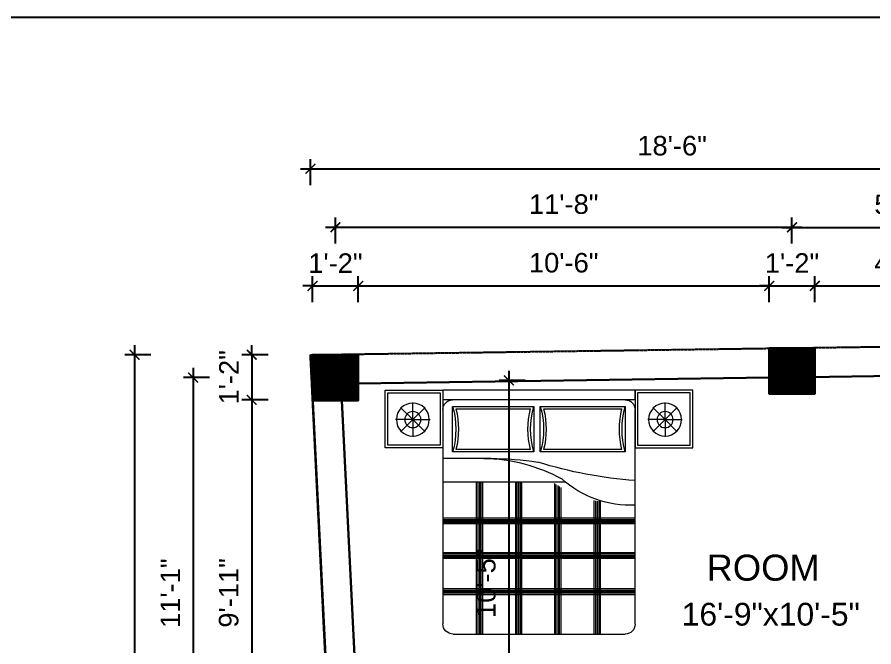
# Model space of a CAD drawing. Header units: inches. Extents: x -6683 to 26091, y -5972 to 4741.
# Drawn here: x 20282.5 to 20545.5, y -2812.1 to -2618.6 of the extents above; entities that cross this region are included whole.
import ezdxf

# ---------------------------------------------------------------- set-up
doc = ezdxf.new("R2010")
doc.units = ezdxf.units.IN
doc.header["$MEASUREMENT"] = 0
doc.linetypes.add('HIDDEN', pattern=[0.375, 0.25, -0.125])
for name, color, linetype, lineweight in [('A-FURN', 9, 'Continuous', 5), ('Dimension-0.13', 114, 'Continuous', 13), ('Door', 205, 'Continuous', 13), ('hatch-.09', 8, 'Continuous', 9), ('Label', 7, 'Continuous', 13), ('Text', 7, 'Continuous', 13), ('WALL', 12, 'Continuous', 30)]:
    doc.layers.add(name, color=color, linetype=linetype, lineweight=lineweight)
doc.layers.add('furniture', color=253, linetype='Continuous')
doc.styles.add('arial 1000', font='arial.ttf')
doc.styles.add('dim', font='arial.ttf', dxfattribs={"height": 7})
doc.styles.get("Standard").update_dxf_attribs({"font": 'arial.ttf'})
doc.dimstyles.new("1-8'", dxfattribs={"dimtxt": 6, "dimasz": 3, "dimexe": 3, "dimexo": 6, "dimgap": 4, "dimtad": 1, "dimdec": 0, "dimzin": 0, "dimdsep": 46, "dimlunit": 4, "dimtxsty": 'arial 1000', "dimblk": 'ARCHTICK', "dimcen": 8, "dimdle": 3, "dimclrt": 7, "dimazin": 0, "dimtfac": 1, "dimtdec": 0, "dimtix": 1, "dimtmove": 2, "dimatfit": 3, "dimfxl": 5, "dimfxlon": 1, "dimarcsym": 0})

# ---------------------------------------------------------------- blocks, each defined once
blk = doc.blocks.new('A$C3AED30AC')
at = {"layer": 'A-FURN', "color": 147, "linetype": 'ByBlock'}
for p, q in [((0, 1532.2), (0, 1982.2)), ((0, 1982.2), (450, 1982.2)), ((450, 1982.2), (1949.6, 1982.2)), ((450, 1982.2), (450, 1532.2)), ((450, 1906), (450, 1982.2)), ((1949.6, 1982.2), (1949.6, 1532.2)), ((2399.6, 1982.2), (1949.6, 1982.2)), ((2399.6, 1532.2), (2399.6, 1982.2)), ((450, 1906), (1949.6, 1906)), ((450, 155.2), (450, 1829.8)), ((1949.6, 1829.8), (1949.6, 159)), ((450, 1532.2), (0, 1532.2)), ((1949.6, 1532.2), (2399.6, 1532.2)), ((1869.6, 79), (526.2, 79))]:
    blk.add_line(p, q, dxfattribs=at)
at = {"layer": 'A-FURN', "color": 8}
for p, q in [((20, 1552.2), (20, 1962.2)), ((20, 1962.2), (430, 1962.2)), ((430, 1962.2), (430, 1552.2)), ((1969.6, 1962.2), (1969.6, 1552.2)), ((2379.6, 1962.2), (1969.6, 1962.2)), ((2379.6, 1552.2), (2379.6, 1962.2)), ((430, 1552.2), (20, 1552.2)), ((1969.6, 1552.2), (2379.6, 1552.2))]:
    blk.add_line(p, q, dxfattribs=at)
at = {"layer": 'A-FURN', "color": 5, "linetype": 'ByBlock'}
for p, q in [((216, 1752.2), (216, 1886.6)), ((2183.6, 1752.2), (2183.6, 1886.6)), ((216, 1752.2), (121, 1847.2)), ((216, 1752.2), (311.1, 1847.2)), ((526.2, 1855.2), (526.2, 1499.6)), ((1189.3, 1855.2), (526.2, 1855.2)), ((1189.3, 1499.6), (1189.3, 1855.2)), ((1873.4, 1855.2), (1240.1, 1855.2)), ((1240.1, 1855.2), (1240.1, 1499.6)), ((1873.4, 1499.6), (1873.4, 1855.2)), ((2183.6, 1752.2), (2088.5, 1847.2)), ((2183.6, 1752.2), (2278.6, 1847.2)), ((216, 1752.2), (81.7, 1752.2)), ((216, 1752.2), (121, 1657.2)), ((216, 1752.2), (216, 1752.2)), ((216, 1752.2), (216, 1752.2)), ((216, 1752.2), (216, 1752.2)), ((216, 1752.2), (350.4, 1752.2)), ((216, 1752.2), (216, 1617.8)), ((216, 1752.2), (311.1, 1657.2)), ((2183.6, 1752.2), (2049.2, 1752.2)), ((2183.6, 1752.2), (2088.5, 1657.2)), ((2183.6, 1752.2), (2317.9, 1752.2)), ((2183.6, 1752.2), (2183.6, 1752.2)), ((2183.6, 1752.2), (2183.6, 1752.2)), ((2183.6, 1752.2), (2183.6, 1752.2)), ((2183.6, 1752.2), (2278.6, 1657.2)), ((2183.6, 1752.2), (2183.6, 1617.8)), ((526.2, 1499.6), (1189.3, 1499.6)), ((1240.1, 1499.6), (1873.4, 1499.6)), ((1573.7, 1448.8), (1949.6, 1448.8)), ((996, 1263.6), (1949.6, 1263.6))]:
    blk.add_line(p, q, dxfattribs=at)
at = {"layer": 'A-FURN', "color": 9}
for p, q in [((1163.2, 1835.2), (552.3, 1835.2)), ((1847.3, 1835.2), (1266.2, 1835.2)), ((552.3, 1519.6), (1163.2, 1519.6)), ((1266.2, 1519.6), (1847.3, 1519.6))]:
    blk.add_line(p, q, dxfattribs=at)
at = {"layer": 'A-FURN', "color": 8, "linetype": 'Continuous'}
for p, q in [((1029.9, 1223.1), (1029.9, 79)), ((1041.9, 1230), (1041.9, 79)), ((1053.9, 1237.2), (1053.9, 79)), ((1067, 1245.2), (1067, 79)), ((1079, 1252.8), (1079, 79)), ((1335, 1263.6), (1335, 79)), ((1347, 1263.6), (1347, 79)), ((1359, 1263.6), (1359, 79)), ((1372.1, 1263.6), (1372.1, 79)), ((1384.1, 1263.6), (1384.1, 79)), ((1639.9, 1263.6), (1639.9, 79)), ((1651.9, 1263.6), (1651.9, 79)), ((1663.9, 1263.6), (1663.9, 79)), ((1676.9, 1263.6), (1676.9, 79)), ((1688.9, 1263.6), (1688.9, 79)), ((722, 1114.6), (722, 79)), ((734, 1114.6), (734, 79)), ((746, 1114.6), (746, 79)), ((759.1, 1117.1), (759.1, 79)), ((771.1, 1120.2), (771.1, 79)), ((450, 983.2), (1949.6, 983.2)), ((450, 971.2), (1949.6, 971.2)), ((450, 959.2), (1949.6, 959.2)), ((450, 949.8), (1949.6, 949.8)), ((450, 937.8), (1949.6, 937.8)), ((450, 713), (1949.6, 713)), ((450, 701), (1949.6, 701)), ((450, 689), (1949.6, 689)), ((450, 679.6), (1949.6, 679.6)), ((450, 667.6), (1949.6, 667.6)), ((450, 431.1), (1949.6, 431.1)), ((450, 419.1), (1949.6, 419.1)), ((450, 407.1), (1949.6, 407.1)), ((450, 397.7), (1949.6, 397.7)), ((450, 385.7), (1949.6, 385.7))]:
    blk.add_line(p, q, dxfattribs=at)
at = {"layer": 'A-FURN', "color": 5, "linetype": 'ByBlock'}
for centre, radius in [((216, 1752.2), 128.5), ((2183.6, 1752.2), 128.5), ((216, 1752.2), 62.8), ((2183.6, 1752.2), 62.8)]:
    blk.add_circle(centre, radius, dxfattribs=at)
at = {"layer": 'A-FURN', "color": 147, "linetype": 'ByBlock'}
for centre, radius, start, end in [((526.2, 1829.8), 76.2, 90, 180), ((1873.4, 1829.8), 76.2, 0, 90), ((526.2, 155.2), 76.2, 180, 270), ((1869.6, 159), 80, 270, 0)]:
    blk.add_arc(centre, radius, start, end, dxfattribs=at)
at = {"layer": 'A-FURN', "color": 5, "linetype": 'ByBlock'}
for centre, radius, start, end in [((-83.4, 1677.4), 635, 343.7398, 16.2602), ((1798.9, 1677.4), 635, 163.73979, 196.26021), ((630.5, 1677.4), 635, 343.7398, 16.2602), ((2483, 1677.4), 635, 163.73979, 196.26021), ((193.9, 4688.5), 3422.4, 274.28895, 287.24996), ((1638.5, 177.4), 1271.4, 90.35642, 119.03891), ((1572.9, -870.3), 2319.1, 89.98014, 99.03119), ((485.1, 1886.5), 802.9, 267.49694, 311.91323)]:
    blk.add_arc(centre, radius, start, end, dxfattribs=at)
at = {"layer": 'A-FURN', "color": 9}
for centre, start, end in [((-83.4, 1677.4), 346.05939, 13.94061), ((1798.9, 1677.4), 166.05939, 193.94061), ((630.5, 1677.4), 346.05939, 13.94061), ((2483, 1677.4), 166.05939, 193.94061)]:
    blk.add_arc(centre, 655, start, end, dxfattribs=at)
blk = doc.blocks.new('_ArchTick')
at = {"color": 0, "const_width": 0.15}
blk.add_lwpolyline([(-0.5, -0.5), (0.5, 0.5)], dxfattribs=at)
blk = doc.blocks.new('*D343')
at = {"layer": 'Defpoints', "color": 0, "transparency": 16777216}
for p in [(20387.2, -2701.21), (20373.2, -2722.35), (20387.2, -2722.35)]:
    blk.add_point(p, dxfattribs=at)
at = {"layer": 'Dimension-0.13', "color": 0, "lineweight": -2, "transparency": 16777216}
for p, q in [((20373.2, -2706.21), (20373.2, -2698.21)), ((20387.2, -2706.21), (20387.2, -2698.21)), ((20373.2, -2701.21), (20370.2, -2701.21)), ((20373.2, -2701.21), (20387.2, -2701.21)), ((20387.2, -2701.21), (20390.2, -2701.21))]:
    blk.add_line(p, q, dxfattribs=at)
at = {"layer": 'Dimension-0.13', "color": 0, "lineweight": -2, "transparency": 16777216, "xscale": 3, "yscale": 3, "zscale": 3}
blk.add_blockref('_ArchTick', (20373.2, -2701.21), dxfattribs=at)
at = {"layer": 'Dimension-0.13', "color": 0, "lineweight": -2, "transparency": 16777216, "xscale": 3, "yscale": 3, "zscale": 3, "rotation": 180}
blk.add_blockref('_ArchTick', (20387.2, -2701.21), dxfattribs=at)
at = {"layer": 'Dimension-0.13', "color": 7, "transparency": 16777216, "insert": (20380.2, -2694.2), "char_height": 6, "attachment_point": 5, "style": 'arial 1000'}
blk.add_mtext('1\'-2"', dxfattribs=at)
blk = doc.blocks.new('*D344')
at = {"layer": 'Defpoints', "color": 0, "transparency": 16777216}
for p in [(20520.4, -2683.18), (20380.2, -2722.35), (20520.4, -2720.36)]:
    blk.add_point(p, dxfattribs=at)
at = {"layer": 'Dimension-0.13', "color": 0, "lineweight": -2, "transparency": 16777216}
for p, q in [((20380.2, -2688.18), (20380.2, -2680.18)), ((20520.4, -2688.18), (20520.4, -2680.18)), ((20377.2, -2683.18), (20523.4, -2683.18))]:
    blk.add_line(p, q, dxfattribs=at)
at = {"layer": 'Dimension-0.13', "color": 0, "lineweight": -2, "transparency": 16777216, "xscale": 3, "yscale": 3, "zscale": 3, "rotation": 180}
blk.add_blockref('_ArchTick', (20380.2, -2683.18), dxfattribs=at)
at = {"layer": 'Dimension-0.13', "color": 0, "lineweight": -2, "transparency": 16777216, "xscale": 3, "yscale": 3, "zscale": 3}
blk.add_blockref('_ArchTick', (20520.4, -2683.18), dxfattribs=at)
at = {"layer": 'Dimension-0.13', "color": 7, "transparency": 16777216, "insert": (20450.3, -2676.11), "char_height": 6, "attachment_point": 5, "style": 'arial 1000'}
blk.add_mtext('11\'-8"', dxfattribs=at)
blk = doc.blocks.new('*D345')
at = {"layer": 'Defpoints', "color": 0, "transparency": 16777216}
for p in [(20594.66, -2665.21), (20594.66, -2719.21), (20372.51, -2722.35)]:
    blk.add_point(p, dxfattribs=at)
at = {"layer": 'Dimension-0.13', "color": 0, "lineweight": -2, "transparency": 16777216}
for p, q in [((20372.51, -2670.21), (20372.51, -2662.21)), ((20594.66, -2670.21), (20594.66, -2662.21)), ((20369.51, -2665.21), (20597.66, -2665.21))]:
    blk.add_line(p, q, dxfattribs=at)
at = {"layer": 'Dimension-0.13', "color": 0, "lineweight": -2, "transparency": 16777216, "xscale": 3, "yscale": 3, "zscale": 3, "rotation": 180}
blk.add_blockref('_ArchTick', (20372.51, -2665.21), dxfattribs=at)
at = {"layer": 'Dimension-0.13', "color": 0, "lineweight": -2, "transparency": 16777216, "xscale": 3, "yscale": 3, "zscale": 3}
blk.add_blockref('_ArchTick', (20594.66, -2665.21), dxfattribs=at)
at = {"layer": 'Dimension-0.13', "color": 7, "transparency": 16777216, "insert": (20483.59, -2658.15), "char_height": 6, "attachment_point": 5, "style": 'arial 1000'}
blk.add_mtext('18\'-6"', dxfattribs=at)
blk = doc.blocks.new('*D346')
at = {"layer": 'Defpoints', "color": 0, "transparency": 16777216}
for p in [(20372.51, -2722.35), (20354.51, -2736.19), (20373.2, -2736.19)]:
    blk.add_point(p, dxfattribs=at)
at = {"layer": 'Dimension-0.13', "color": 0, "lineweight": -2, "transparency": 16777216}
for p, q in [((20354.51, -2722.35), (20354.51, -2719.35)), ((20359.51, -2722.35), (20351.51, -2722.35)), ((20354.51, -2722.35), (20354.51, -2736.19)), ((20359.51, -2736.19), (20351.51, -2736.19)), ((20354.51, -2736.19), (20354.51, -2739.19))]:
    blk.add_line(p, q, dxfattribs=at)
at = {"layer": 'Dimension-0.13', "color": 0, "lineweight": -2, "transparency": 16777216, "xscale": 3, "yscale": 3, "zscale": 3}
for p, rotation in [((20354.51, -2722.35), 270), ((20354.51, -2736.19), 90)]:
    blk.add_blockref('_ArchTick', p, dxfattribs=dict(at, rotation=rotation))
at = {"layer": 'Dimension-0.13', "color": 7, "transparency": 16777216, "insert": (20347.5, -2729.27), "char_height": 6, "attachment_point": 5, "rotation": 90, "style": 'arial 1000'}
blk.add_mtext('1\'-2"', dxfattribs=at)
blk = doc.blocks.new('*D347')
at = {"layer": 'Defpoints', "color": 0, "transparency": 16777216}
for p in [(20373.2, -2729.35), (20336.51, -2861.86), (20379.44, -2861.86)]:
    blk.add_point(p, dxfattribs=at)
at = {"layer": 'Dimension-0.13', "color": 0, "lineweight": -2, "transparency": 16777216}
for p, q in [((20336.51, -2726.35), (20336.51, -2864.86)), ((20341.51, -2729.35), (20333.51, -2729.35)), ((20341.51, -2861.86), (20333.51, -2861.86))]:
    blk.add_line(p, q, dxfattribs=at)
at = {"layer": 'Dimension-0.13', "color": 0, "lineweight": -2, "transparency": 16777216, "xscale": 3, "yscale": 3, "zscale": 3}
for p, rotation in [((20336.51, -2729.35), 90), ((20336.51, -2861.86), 270)]:
    blk.add_blockref('_ArchTick', p, dxfattribs=dict(at, rotation=rotation))
at = {"layer": 'Dimension-0.13', "color": 7, "transparency": 16777216, "insert": (20329.5, -2795.6), "char_height": 6, "attachment_point": 5, "rotation": 90, "style": 'arial 1000'}
blk.add_mtext('11\'-1"', dxfattribs=at)
blk = doc.blocks.new('*D348')
at = {"layer": 'Defpoints', "color": 0, "transparency": 16777216}
for p in [(20373.2, -2722.35), (20318.51, -3127.86), (20392.49, -3127.86)]:
    blk.add_point(p, dxfattribs=at)
at = {"layer": 'Dimension-0.13', "color": 0, "lineweight": -2, "transparency": 16777216}
for p, q in [((20318.51, -2719.35), (20318.51, -3130.86)), ((20323.51, -2722.35), (20315.51, -2722.35)), ((20323.51, -3127.86), (20315.51, -3127.86))]:
    blk.add_line(p, q, dxfattribs=at)
at = {"layer": 'Dimension-0.13', "color": 0, "lineweight": -2, "transparency": 16777216, "xscale": 3, "yscale": 3, "zscale": 3}
for p, rotation in [((20318.51, -2722.35), 90), ((20318.51, -3127.86), 270)]:
    blk.add_blockref('_ArchTick', p, dxfattribs=dict(at, rotation=rotation))
at = {"layer": 'Dimension-0.13', "color": 7, "transparency": 16777216, "insert": (20311.45, -2925.1), "char_height": 6, "attachment_point": 5, "rotation": 90, "style": 'arial 1000'}
blk.add_mtext('33\'-10"', dxfattribs=at)
blk = doc.blocks.new('*D359')
at = {"layer": 'Defpoints', "color": 0, "transparency": 16777216}
for p in [(20513.4, -2701.18), (20387.2, -2722.35), (20513.4, -2720.36)]:
    blk.add_point(p, dxfattribs=at)
at = {"layer": 'Dimension-0.13', "color": 0, "lineweight": -2, "transparency": 16777216}
for p, q in [((20387.2, -2706.18), (20387.2, -2698.18)), ((20513.4, -2706.18), (20513.4, -2698.18)), ((20384.2, -2701.18), (20516.4, -2701.18))]:
    blk.add_line(p, q, dxfattribs=at)
at = {"layer": 'Dimension-0.13', "color": 0, "lineweight": -2, "transparency": 16777216, "xscale": 3, "yscale": 3, "zscale": 3, "rotation": 180}
blk.add_blockref('_ArchTick', (20387.2, -2701.18), dxfattribs=at)
at = {"layer": 'Dimension-0.13', "color": 0, "lineweight": -2, "transparency": 16777216, "xscale": 3, "yscale": 3, "zscale": 3}
blk.add_blockref('_ArchTick', (20513.4, -2701.18), dxfattribs=at)
at = {"layer": 'Dimension-0.13', "color": 7, "transparency": 16777216, "insert": (20450.3, -2694.11), "char_height": 6, "attachment_point": 5, "style": 'arial 1000'}
blk.add_mtext('10\'-6"', dxfattribs=at)
blk = doc.blocks.new('*D360')
at = {"layer": 'Defpoints', "color": 0, "transparency": 16777216}
for p in [(20527.4, -2701.18), (20513.4, -2720.36), (20527.4, -2720.36)]:
    blk.add_point(p, dxfattribs=at)
at = {"layer": 'Dimension-0.13', "color": 0, "lineweight": -2, "transparency": 16777216}
for p, q in [((20513.4, -2706.18), (20513.4, -2698.18)), ((20527.4, -2706.18), (20527.4, -2698.18)), ((20513.4, -2701.18), (20510.4, -2701.18)), ((20513.4, -2701.18), (20527.4, -2701.18)), ((20527.4, -2701.18), (20530.4, -2701.18))]:
    blk.add_line(p, q, dxfattribs=at)
at = {"layer": 'Dimension-0.13', "color": 0, "lineweight": -2, "transparency": 16777216, "xscale": 3, "yscale": 3, "zscale": 3}
blk.add_blockref('_ArchTick', (20513.4, -2701.18), dxfattribs=at)
at = {"layer": 'Dimension-0.13', "color": 0, "lineweight": -2, "transparency": 16777216, "xscale": 3, "yscale": 3, "zscale": 3, "rotation": 180}
blk.add_blockref('_ArchTick', (20527.4, -2701.18), dxfattribs=at)
at = {"layer": 'Dimension-0.13', "color": 7, "transparency": 16777216, "insert": (20520.4, -2694.16), "char_height": 6, "attachment_point": 5, "style": 'arial 1000'}
blk.add_mtext('1\'-2"', dxfattribs=at)
blk = doc.blocks.new('*D361')
at = {"layer": 'Defpoints', "color": 0, "transparency": 16777216}
for p in [(20580.66, -2701.21), (20580.66, -2719.21), (20527.4, -2720.36)]:
    blk.add_point(p, dxfattribs=at)
at = {"layer": 'Dimension-0.13', "color": 0, "lineweight": -2, "transparency": 16777216}
for p, q in [((20527.4, -2706.21), (20527.4, -2698.21)), ((20580.66, -2706.21), (20580.66, -2698.21)), ((20524.4, -2701.21), (20583.66, -2701.21))]:
    blk.add_line(p, q, dxfattribs=at)
at = {"layer": 'Dimension-0.13', "color": 0, "lineweight": -2, "transparency": 16777216, "xscale": 3, "yscale": 3, "zscale": 3, "rotation": 180}
blk.add_blockref('_ArchTick', (20527.4, -2701.21), dxfattribs=at)
at = {"layer": 'Dimension-0.13', "color": 0, "lineweight": -2, "transparency": 16777216, "xscale": 3, "yscale": 3, "zscale": 3}
blk.add_blockref('_ArchTick', (20580.66, -2701.21), dxfattribs=at)
at = {"layer": 'Dimension-0.13', "color": 7, "transparency": 16777216, "insert": (20554.03, -2694.16), "char_height": 6, "attachment_point": 5, "style": 'arial 1000'}
blk.add_mtext('4\'-5"', dxfattribs=at)
blk = doc.blocks.new('*D363')
at = {"layer": 'Defpoints', "color": 0, "transparency": 16777216}
for p in [(20587.66, -2683.21), (20587.66, -2719.21), (20520.4, -2720.36)]:
    blk.add_point(p, dxfattribs=at)
at = {"layer": 'Dimension-0.13', "color": 0, "lineweight": -2, "transparency": 16777216}
for p, q in [((20520.4, -2688.21), (20520.4, -2680.21)), ((20587.66, -2688.21), (20587.66, -2680.21)), ((20517.4, -2683.21), (20590.66, -2683.21))]:
    blk.add_line(p, q, dxfattribs=at)
at = {"layer": 'Dimension-0.13', "color": 0, "lineweight": -2, "transparency": 16777216, "xscale": 3, "yscale": 3, "zscale": 3, "rotation": 180}
blk.add_blockref('_ArchTick', (20520.4, -2683.21), dxfattribs=at)
at = {"layer": 'Dimension-0.13', "color": 0, "lineweight": -2, "transparency": 16777216, "xscale": 3, "yscale": 3, "zscale": 3}
blk.add_blockref('_ArchTick', (20587.66, -2683.21), dxfattribs=at)
at = {"layer": 'Dimension-0.13', "color": 7, "transparency": 16777216, "insert": (20554.03, -2676.16), "char_height": 6, "attachment_point": 5, "style": 'arial 1000'}
blk.add_mtext('5\'-7"', dxfattribs=at)
blk = doc.blocks.new('*D364')
at = {"layer": 'Defpoints', "color": 0, "transparency": 16777216}
for p in [(20373.2, -2736.19), (20354.51, -2854.86), (20379.44, -2854.86)]:
    blk.add_point(p, dxfattribs=at)
at = {"layer": 'Dimension-0.13', "color": 0, "lineweight": -2, "transparency": 16777216}
for p, q in [((20354.51, -2733.19), (20354.51, -2857.86)), ((20359.51, -2736.19), (20351.51, -2736.19)), ((20359.51, -2854.86), (20351.51, -2854.86))]:
    blk.add_line(p, q, dxfattribs=at)
at = {"layer": 'Dimension-0.13', "color": 0, "lineweight": -2, "transparency": 16777216, "xscale": 3, "yscale": 3, "zscale": 3}
for p, rotation in [((20354.51, -2736.19), 90), ((20354.51, -2854.86), 270)]:
    blk.add_blockref('_ArchTick', p, dxfattribs=dict(at, rotation=rotation))
at = {"layer": 'Dimension-0.13', "color": 7, "transparency": 16777216, "insert": (20347.45, -2795.52), "char_height": 6, "attachment_point": 5, "rotation": 90, "style": 'arial 1000'}
blk.add_mtext('9\'-11"', dxfattribs=at)
blk = doc.blocks.new('*D375')
at = {"layer": 'Defpoints', "color": 0, "transparency": 16777216}
for p in [(20450.3, -2730.25), (20433.46, -2854.86), (20450.3, -2854.86)]:
    blk.add_point(p, dxfattribs=at)
at = {"layer": 'Door', "color": 0, "lineweight": -2, "transparency": 16777216}
for p, q in [((20433.46, -2727.25), (20433.46, -2857.86)), ((20438.46, -2730.25), (20430.46, -2730.25)), ((20438.46, -2854.86), (20430.46, -2854.86))]:
    blk.add_line(p, q, dxfattribs=at)
at = {"layer": 'Door', "color": 0, "lineweight": -2, "transparency": 16777216, "xscale": 3, "yscale": 3, "zscale": 3}
for p, rotation in [((20433.46, -2730.25), 90), ((20433.46, -2854.86), 270)]:
    blk.add_blockref('_ArchTick', p, dxfattribs=dict(at, rotation=rotation))
at = {"layer": 'Door', "color": 7, "transparency": 16777216, "insert": (20426.4, -2792.55), "char_height": 6, "attachment_point": 5, "rotation": 90, "style": 'arial 1000'}
blk.add_mtext('10\'-5"', dxfattribs=at)

msp = doc.modelspace()

# ---------------------------------------------------------------- hatches: boundary and pattern name
at = {"layer": 'hatch-.09'}
h = msp.add_hatch(dxfattribs=at)
h.set_pattern_fill('ANSI31', color=256)
h.set_pattern_definition([(45, (4940.8146, -3012.48822), (-0.0883883476, 0.0883883476), [])])
h.paths.add_polyline_path([(20387.2, -2722.35), (20373.2, -2722.35), (20373.2, -2736.35), (20387.2, -2736.35)])
h = msp.add_hatch(dxfattribs=at)
h.set_pattern_fill('ANSI31', color=256)
h.set_pattern_definition([(45, (5081.00881, -3010.49679), (-0.0883883476, 0.0883883476), [])])
h.paths.add_polyline_path([(20527.4, -2720.36), (20513.4, -2720.36), (20513.4, -2734.36), (20527.4, -2734.36)])

# ---------------------------------------------------------------- linework, layer by layer
at = {"linetype": 'HIDDEN'}
msp.add_lwpolyline([(20372.51, -2722.35), (20594.66, -2719.21), (20761.72, -3127.86), (20392.49, -3127.86), (20372.51, -2722.35)], dxfattribs=at)
at = {"layer": 'Defpoints'}
msp.add_lwpolyline([(18996.92, -2618.62), (22208.29, -2618.62), (22208.29, -3336.45), (18996.92, -3336.45)], close=True, dxfattribs=at)
at = {"layer": 'hatch-.09'}
msp.add_line((20594.66, -2719.21), (20372.51, -2722.35), dxfattribs=at)
at = {"layer": 'WALL'}
for p, q in [((20385.59, -2984.86), (20372.51, -2722.35)), ((20513.4, -2729.36), (20387.2, -2731.14)), ((20580.66, -2728.41), (20525.15, -2729.19)), ((20388, -2853.86), (20382.21, -2736.35))]:
    msp.add_line(p, q, dxfattribs=at)
for points in [[(20373.2, -2722.35), (20387.2, -2722.35), (20387.2, -2736.35), (20373.2, -2736.35)], [(20513.4, -2720.36), (20527.4, -2720.36), (20527.4, -2734.36), (20513.4, -2734.36)]]:
    msp.add_lwpolyline(points, close=True, dxfattribs=at)

# ---------------------------------------------------------------- block references
at = {"layer": 'furniture', "xscale": -0.03937007859349251, "yscale": 0.03937007859349251, "zscale": 0.03937007859349251}
msp.add_blockref('A$C3AED30AC', (20489.94, -2811.25), dxfattribs=at)

# ---------------------------------------------------------------- texts
at = {"layer": 'Label', "color": 5, "linetype": 'ByBlock', "insert": (20511.54, -2783.76), "char_height": 8, "width": 88.4068, "attachment_point": 2, "style": 'dim'}
msp.add_mtext('ROOM', dxfattribs=at)
at = {"layer": 'Text', "insert": (20513.89, -2798.56), "char_height": 7, "width": 440.957, "attachment_point": 2}
msp.add_mtext('16\'-9"x10\'-5"', dxfattribs=at)

# ---------------------------------------------------------------- dimensions: what is measured, and where the dimension line sits
at = {"layer": 'Dimension-0.13'}
for base, p1, p2, picture, middle in [((20594.66, -2665.21), (20372.51, -2722.35), (20594.66, -2719.21), '*D345', (20483.59, -2658.15)), ((20520.4, -2683.18), (20380.2, -2722.35), (20520.4, -2720.36), '*D344', (20450.3, -2676.11)), ((20587.66, -2683.21), (20520.4, -2720.36), (20587.66, -2719.21), '*D363', (20554.03, -2676.16)), ((20387.2, -2701.21), (20373.2, -2722.35), (20387.2, -2722.35), '*D343', (20380.2, -2694.2)), ((20513.4, -2701.18), (20387.2, -2722.35), (20513.4, -2720.36), '*D359', (20450.3, -2694.11)), ((20527.4, -2701.18), (20513.4, -2720.36), (20527.4, -2720.36), '*D360', (20520.4, -2694.16)), ((20580.66, -2701.21), (20527.4, -2720.36), (20580.66, -2719.21), '*D361', (20554.03, -2694.16))]:
    dim = msp.add_linear_dim(base=base, p1=p1, p2=p2, dimstyle="1-8'", dxfattribs=at)
    dim.commit()
    dim.dimension.update_dxf_attribs({"geometry": picture, "text_midpoint": middle})
for base, p1, p2, picture, middle in [((20318.51, -3127.86), (20373.2, -2722.35), (20392.49, -3127.86), '*D348', (20311.45, -2925.1)), ((20354.51, -2736.19), (20372.51, -2722.35), (20373.2, -2736.19), '*D346', (20347.5, -2729.27)), ((20336.51, -2861.86), (20373.2, -2729.35), (20379.44, -2861.86), '*D347', (20329.5, -2795.6)), ((20354.51, -2854.86), (20373.2, -2736.19), (20379.44, -2854.86), '*D364', (20347.45, -2795.52))]:
    dim = msp.add_linear_dim(base=base, p1=p1, p2=p2, angle=90, dimstyle="1-8'", dxfattribs=at)
    dim.commit()
    dim.dimension.update_dxf_attribs({"geometry": picture, "text_midpoint": middle})
at = {"layer": 'Door'}
dim = msp.add_linear_dim(base=(20433.46, -2854.86), p1=(20450.3, -2730.25), p2=(20450.3, -2854.86), angle=90, dimstyle="1-8'", dxfattribs=at)
dim.commit()
dim.dimension.update_dxf_attribs({"geometry": '*D375', "text_midpoint": (20426.4, -2792.55)})

doc.saveas('drawing.dxf')
